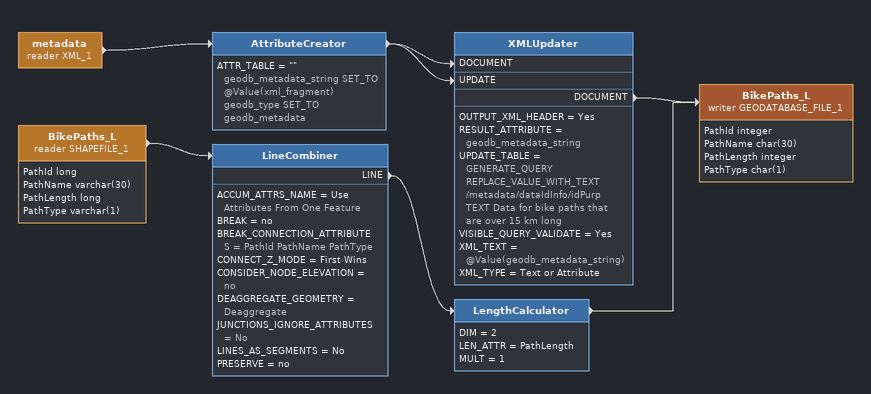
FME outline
metadata (reader XML_1)
    -> AttributeCreator
AttributeCreator
    ATTR_TABLE = "" geodb_metadata_string SET_TO @Value(xml_fragment)  geodb_type SET_TO geodb_metadata
    -> XMLUpdater [DOCUMENT]
    -> XMLUpdater [UPDATE]
XMLUpdater
    OUTPUT_XML_HEADER = Yes
    RESULT_ATTRIBUTE = geodb_metadata_string
    UPDATE_TABLE = GENERATE_QUERY REPLACE_VALUE_WITH_TEXT /metadata/dataIdInfo/idPurp TEXT Data for bike paths that are over 15 km long
    VISIBLE_QUERY_VALIDATE = Yes
    XML_TEXT = @Value(geodb_metadata_string)
    XML_TYPE = Text or Attribute
    DOCUMENT -> BikePaths_L (writer GEODATABASE_FILE_1)
BikePaths_L (reader SHAPEFILE_1)
    attributes: PathId long, PathName varchar(30), PathLength long, PathType varchar(1)
    -> LineCombiner
LineCombiner
    ACCUM_ATTRS_NAME = Use Attributes From One Feature
    BREAK = no
    BREAK_CONNECTION_ATTRIBUTES = PathId PathName PathType
    CONNECT_Z_MODE = First Wins
    CONSIDER_NODE_ELEVATION = no
    DEAGGREGATE_GEOMETRY = Deaggregate
    JUNCTIONS_IGNORE_ATTRIBUTES = No
    LINES_AS_SEGMENTS = No
    PRESERVE = no
    LINE -> LengthCalculator
LengthCalculator
    DIM = 2
    LEN_ATTR = PathLength
    MULT = 1
    -> BikePaths_L (writer GEODATABASE_FILE_1)
BikePaths_L (writer GEODATABASE_FILE_1)
    attributes: PathId integer, PathName char(30), PathLength integer, PathType char(1)
